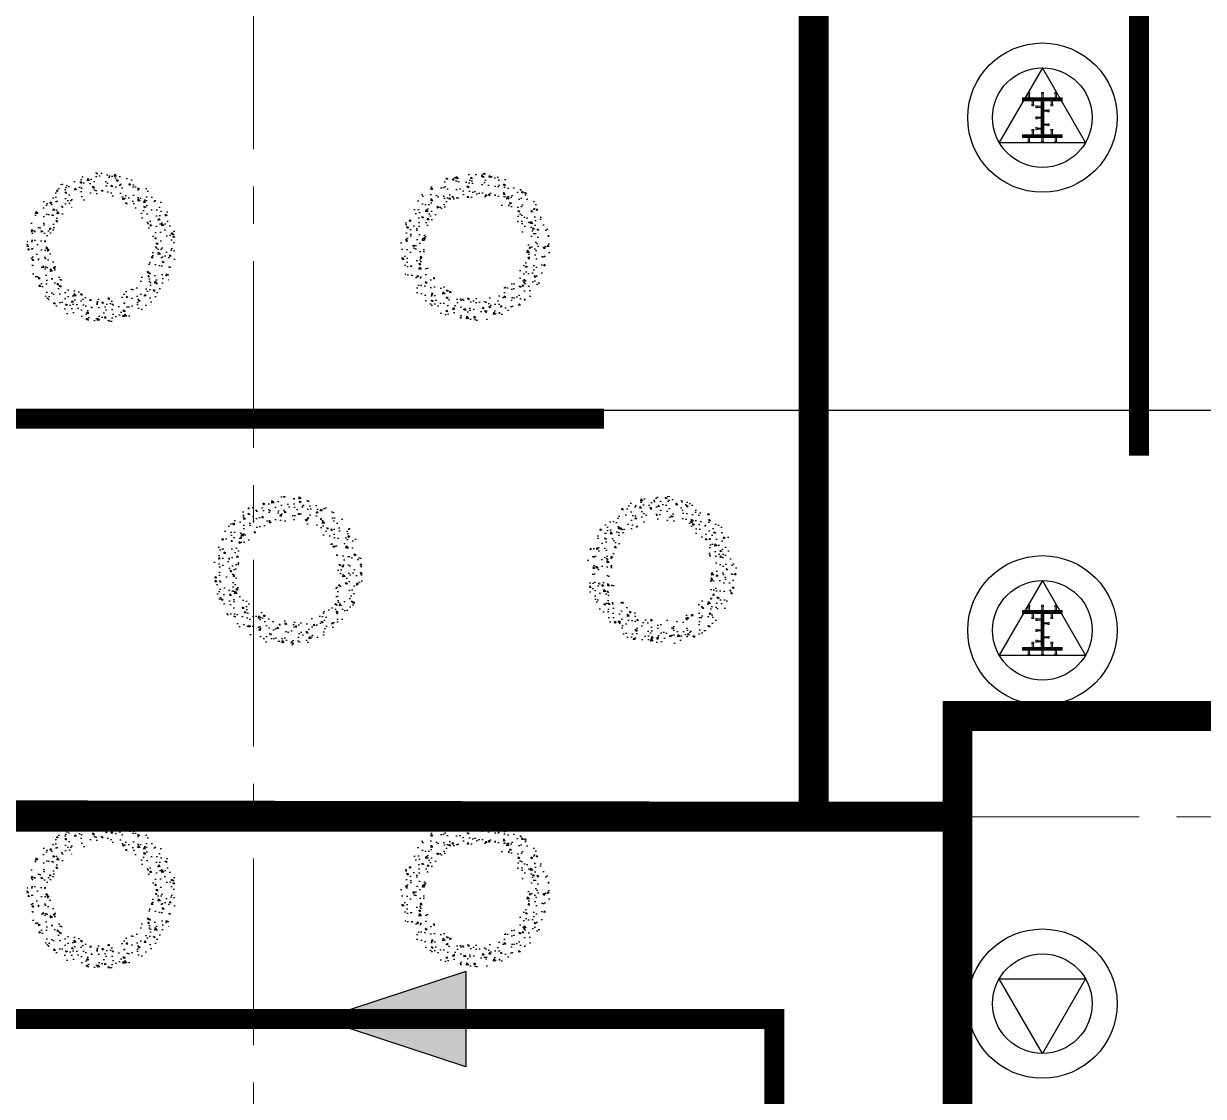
# Model space of a CAD drawing. Header units: millimetres. Extents: x -346728 to 1320345, y -537202 to -385966.
# Drawn here: x 394762 to 406614, y -451599 to -440822 of the extents above; entities that cross this region are included whole.
import ezdxf

# ---------------------------------------------------------------- set-up
doc = ezdxf.new("R2010")
doc.units = ezdxf.units.MM
doc.header["$LTSCALE"] = 100
doc.linetypes.add('HIDDEN', pattern=[9.525, 6.35, -3.175])
doc.linetypes.add('X1326_GLB$0$CENTER', pattern=[2, 1.25, -0.25, 0.25, -0.25])
for name, color, linetype in [('DM', 8, 'Continuous'), ('hach', 253, 'Continuous'), ('PL', 3, 'Continuous'), ('thep doc', 6, 'Continuous'), ('X1326_COL_B4$0$CS', 253, 'Continuous')]:
    doc.layers.add(name, color=color, linetype=linetype)
for name, color, linetype, lineweight in [('KCMANH', 8, 'Continuous', 13), ('KINGPOST', 5, 'Continuous', 20), ('X1326_GLB$0$A-tim', 8, 'X1326_GLB$0$CENTER', 9)]:
    doc.layers.add(name, color=color, linetype=linetype, lineweight=lineweight)
pattern_1 = [(45, (188543.33, 11377564.439), (-8.980256121, 8.980256121), []), (135, (188543.33, 11377564.439), (-8.980256121, -8.980256121), [])]

# ---------------------------------------------------------------- blocks, each defined once
blk = doc.blocks.new('LVL-KHUNGTEN')
blk.add_lwpolyline([(61072.9, 41092.8), (119123.5, 41092.8), (119123.5, 61.9), (61072.9, 61.9)], close=True)
blk = doc.blocks.new('KP50')
at = {"ltscale": 0.1}
h = blk.add_hatch(color=6, dxfattribs=at)
h.dxf.hatch_style = 1
h.paths.add_polyline_path([(14, 171), (-14, 171), (-14, 142)])
h.paths.add_polyline_path([(-14, -142), (-14, -171), (14, -171)])
at = {"layer": 'KCMANH', "linetype": 'ByBlock'}
h = blk.add_hatch(dxfattribs=at)
h.set_pattern_fill('ANSI37', color=6, scale=4, style=0)
h.set_pattern_definition(pattern_1)
h.paths.add_polyline_path([(-200, 200), (-200, 171), (200, 171), (200, 200)])
h = blk.add_hatch(dxfattribs=at)
h.set_pattern_fill('ANSI37', color=6, scale=4, style=0)
h.set_pattern_definition([(45, (188728.93, 11377564.439), (-8.980256121, 8.980256121), []), (135, (188728.93, 11377564.439), (-8.980256121, -8.980256121), [])])
h.paths.add_polyline_path([(14, 171), (-14, 142), (-14, -142), (14, -171)])
h = blk.add_hatch(dxfattribs=at)
h.set_pattern_fill('ANSI37', color=6, scale=4, style=0)
h.set_pattern_definition(pattern_1)
h.paths.add_polyline_path([(-200, -171), (-200, -200), (200, -200), (200, -171)])
for p, q in [((-125, 253), (-146, 253)), ((-146, 240), (-146, 253)), ((-125, 240), (-146, 240)), ((-142, 200), (-142, 240)), ((-129, 200), (-129, 240)), ((-125, 240), (-125, 253)), ((-10, 253), (10, 253)), ((-10, 240), (-10, 253)), ((-10, 240), (10, 240)), ((-6, 200), (-6, 240)), ((6, 200), (6, 240)), ((10, 240), (10, 253)), ((125, 253), (146, 253)), ((125, 240), (125, 253)), ((125, 240), (146, 240)), ((129, 200), (129, 240)), ((142, 200), (142, 240)), ((146, 240), (146, 253)), ((-85, 131), (-106, 131)), ((-106, 131), (-106, 118)), ((-102, 171), (-102, 131)), ((-89, 171), (-89, 131)), ((-85, 131), (-85, 118)), ((-67, 100), (-67, 120)), ((-54, 120), (-67, 120)), ((-54, 100), (-54, 120)), ((85, 131), (106, 131)), ((85, 131), (85, 118)), ((89, 171), (89, 131)), ((102, 171), (102, 131)), ((106, 131), (106, 118)), ((-85, 118), (-106, 118)), ((-54, 100), (-67, 100)), ((-67, 10), (-67, -10)), ((-54, 10), (-67, 10)), ((-14, 116), (-54, 116)), ((-14, 104), (-54, 104)), ((-54, 10), (-54, -10)), ((-14, 6), (-54, 6)), ((14, 76), (54, 76)), ((14, 64), (54, 64)), ((54, 60), (54, 80)), ((54, 80), (67, 80)), ((54, 60), (67, 60)), ((67, 60), (67, 80)), ((85, 118), (106, 118)), ((-85, -118), (-106, -118)), ((-106, -131), (-106, -118)), ((-85, -131), (-85, -118)), ((-54, -10), (-67, -10)), ((-67, -100), (-67, -120)), ((-54, -100), (-67, -100)), ((-14, -6), (-54, -6)), ((-54, -100), (-54, -120)), ((-14, -104), (-54, -104)), ((-14, -116), (-54, -116)), ((14, -64), (54, -64)), ((14, -76), (54, -76)), ((54, -60), (54, -80)), ((54, -60), (67, -60)), ((54, -80), (67, -80)), ((67, -60), (67, -80)), ((85, -118), (106, -118)), ((85, -131), (85, -118)), ((106, -131), (106, -118)), ((-142, -200), (-142, -240)), ((-129, -200), (-129, -240)), ((-85, -131), (-106, -131)), ((-102, -171), (-102, -131)), ((-89, -171), (-89, -131)), ((-54, -120), (-67, -120)), ((-6, -200), (-6, -240)), ((6, -200), (6, -240)), ((85, -131), (106, -131)), ((89, -171), (89, -131)), ((102, -171), (102, -131)), ((129, -200), (129, -240)), ((142, -200), (142, -240)), ((-125, -240), (-146, -240)), ((-146, -240), (-146, -253)), ((-125, -253), (-146, -253)), ((-125, -240), (-125, -253)), ((-10, -240), (10, -240)), ((-10, -240), (-10, -253)), ((-10, -253), (10, -253)), ((10, -240), (10, -253)), ((125, -240), (146, -240)), ((125, -240), (125, -253)), ((125, -253), (146, -253)), ((146, -240), (146, -253))]:
    blk.add_line(p, q, dxfattribs=at)
at = {"layer": 'KINGPOST', "color": 6, "linetype": 'ByBlock'}
for p, q in [((-200, 200), (200, 200)), ((-200, 171), (-200, 200)), ((-200, 171), (200, 171)), ((-14, 171), (-14, -171)), ((-14, 142), (14, 171)), ((14, 171), (14, -171)), ((200, 171), (200, 200)), ((-200, -171), (200, -171)), ((-200, -171), (-200, -200)), ((-200, -200), (200, -200)), ((-14, -142), (14, -171)), ((200, -171), (200, -200))]:
    blk.add_line(p, q, dxfattribs=at)
blk.add_lwpolyline([(-14, 0), (14, 0)], dxfattribs=at)
blk = doc.blocks.new('B1 Kingpost Layout Plan1')
at = {"layer": 'KCMANH', "linetype": 'ByBlock'}
for p in [(34400, -27001, 0), (34400, -32151, 0)]:
    blk.add_blockref('KP50', p, dxfattribs=at)

msp = doc.modelspace()

# ---------------------------------------------------------------- hatches: boundary and pattern name
at = {"layer": 'hach'}
h = msp.add_hatch(dxfattribs=at)
h.set_pattern_fill('ANSI31', color=256, scale=70)
h.set_pattern_definition([(45, (342151.22, -508591.22), (-157.15448, 157.15448), [])])
h.paths.add_polyline_path([(362433.4, -410142.2), (348853.9, -428107.5), (376146.7, -501359), (382446.8, -503970.9), (458369.1, -469396.6), (462927.9, -462329.4), (462919.8, -415142.7), (457917.8, -410142.2)])
h.paths.add_polyline_path([(363030.6, -411342.2), (350208.3, -428305.7), (377088.8, -500450.6), (382424.3, -502662.6), (457551.5, -468450.4), (461727.8, -461976.1), (461719.7, -415639.4), (457420.9, -411342.2)], flags=16)
h = msp.add_hatch(dxfattribs=at)
h.set_pattern_fill('AR-CONC', color=256, scale=4)
h.set_pattern_definition([(50, (342151.2, -508591.2), (728.7387, -63.7563), [76.2, -838.2]), (355, (342151.2, -508591.2), (-140.9737, 764.2274), [60.96, -670.5623]), (100.45144, (342211.95, -508596.54), (587.765, 700.471), [64.76, -712.361]), (46.1842, (342151.2, -508388), (1084.316, -168.1693), [114.3, -1257.3]), (96.63556, (342241.6, -508402), (949.6165, 989.7045), [97.14, -1068.5424]), (351.18415, (342151.2, -508388), (949.6165, 989.7045), [91.44, -1005.839]), (21, (342252.8, -508438.8), (606.4576, -409.0608), [76.2, -838.2]), (326, (342252.8, -508438.8), (247.208, 736.752), [60.96, -670.56]), (71.45144, (342303.36, -508472.9), (853.6657, 327.691), [64.76, -712.3598]), (37.5, (342151.22, -508591.22), (12.3544, 338.22016), [0, -662.432, 0, -680.72, 0, -673.1]), (7.5, (342151.22, -508591.22), (267.27865, 400.7223), [0, -388.112, 0, -647.192, 0, -256.54]), (327.5, (341924.65, -508591.22), (542.3624, -22.91498), [0, -254, 0, -792.48, 0, -1051.56]), (317.5, (341823.05, -508591.2), (592.5167, 101.706), [0, -330.2, 0, -526.288, 0, -746.76])])
h.paths.add_polyline_path([(362433.4, -410142.2), (348853.9, -428107.5), (376146.7, -501359), (382446.8, -503970.9), (458369.1, -469396.6), (462927.9, -462329.4), (462919.8, -415142.7), (457917.8, -410142.2)])
h.paths.add_polyline_path([(363030.6, -411342.2), (350208.3, -428305.7), (377088.8, -500450.6), (382424.3, -502662.6), (457551.5, -468450.4), (461727.8, -461976.1), (461719.7, -415639.4), (457420.9, -411342.2)], flags=16)
at = {"layer": 'PL'}
h = msp.add_hatch(dxfattribs=at)
h.set_pattern_fill('AR-CONC', color=6)
h.set_pattern_definition([(130, (388047.7, -455530.45), (-182.1847, -15.9391), [19.05, -209.55]), (185, (388047.7, -455530.45), (35.2434, 191.0568), [15.24, -167.6406]), (79.5486, (388032.52, -455531.78), (-146.9412, 175.1178), [16.19, -178.0902]), (133.8158, (388047.7, -455479.65), (-271.079, -42.0423), [28.575, -314.325]), (83.3644, (388025.12, -455483.16), (-237.404, 247.426), [24.285, -267.1356]), (188.8158, (388047.7, -455479.65), (-237.404, 247.426), [22.86, -251.4597]), (159, (388022.3, -455492.35), (-151.6144, -102.2652), [19.05, -209.55]), (214, (388022.3, -455492.35), (-61.802, 184.188), [15.24, -167.64]), (108.5486, (388009.67, -455500.88), (-213.4164, 81.9228), [16.19, -178.09]), (142.5, (388047.706, -455530.454), (-3.0886, 84.55504), [0, -165.608, 0, -170.18, 0, -168.275]), (172.5, (388047.71, -455530.45), (-66.81966, 100.1806), [0, -97.028, 0, -161.798, 0, -64.135]), (212.5, (388104.35, -455530.454), (-135.5906, -5.72874), [0, -63.5, 0, -198.12, 0, -262.89]), (222.5, (388129.75, -455530.45), (-148.1292, 25.4265), [0, -82.55, 0, -131.572, 0, -186.69])])
edge = h.paths.add_edge_path()
edge.add_ellipse((395545.9, -443069.2), major_axis=(530.3, 530.3), ratio=1, start_angle=135, end_angle=315)
edge.add_ellipse((395545.9, -443069.2), major_axis=(530.3, 530.3), ratio=1, start_angle=315, end_angle=495)
edge = h.paths.add_edge_path(flags=16)
edge.add_ellipse((395545.9, -443069.2), major_axis=(-353.6, 353.6), ratio=1, start_angle=45, end_angle=225, ccw=False)
edge.add_ellipse((395545.9, -443069.2), major_axis=(-353.6, 353.6), ratio=1, start_angle=-135, end_angle=45, ccw=False)
h.paths.add_polyline_path([(395545.9, -442569.2), (395979, -443319.2), (395112.9, -443319.2)], flags=0)
h = msp.add_hatch(dxfattribs=at)
h.set_pattern_fill('AR-CONC', color=6)
h.set_pattern_definition([(130, (388047.7, -455530.45), (-182.1847, -15.9391), [19.05, -209.55]), (185, (388047.7, -455530.45), (35.2434, 191.0568), [15.24, -167.6406]), (79.5486, (388032.52, -455531.78), (-146.9412, 175.1178), [16.19, -178.0902]), (133.8158, (388047.7, -455479.65), (-271.079, -42.0423), [28.575, -314.325]), (83.3644, (388025.12, -455483.16), (-237.404, 247.426), [24.285, -267.1356]), (188.8158, (388047.7, -455479.65), (-237.404, 247.426), [22.86, -251.4597]), (159, (388022.3, -455492.35), (-151.6144, -102.2652), [19.05, -209.55]), (214, (388022.3, -455492.35), (-61.802, 184.188), [15.24, -167.64]), (108.5486, (388009.67, -455500.88), (-213.4164, 81.9228), [16.19, -178.09]), (142.5, (388047.706, -455530.454), (-3.0886, 84.55504), [0, -165.608, 0, -170.18, 0, -168.275]), (172.5, (388047.71, -455530.45), (-66.81966, 100.1806), [0, -97.028, 0, -161.798, 0, -64.135]), (212.5, (388104.35, -455530.454), (-135.5906, -5.72874), [0, -63.5, 0, -198.12, 0, -262.89]), (222.5, (388129.75, -455530.45), (-148.1292, 25.4265), [0, -82.55, 0, -131.572, 0, -186.69])])
edge = h.paths.add_edge_path()
edge.add_ellipse((395545.9, -443069.2), major_axis=(530.3, 530.3), ratio=1, start_angle=135, end_angle=315)
edge.add_ellipse((395545.9, -443069.2), major_axis=(530.3, 530.3), ratio=1, start_angle=315, end_angle=495)
edge = h.paths.add_edge_path(flags=16)
edge.add_ellipse((395545.9, -443069.2), major_axis=(-353.6, 353.6), ratio=1, start_angle=45, end_angle=225, ccw=False)
edge.add_ellipse((395545.9, -443069.2), major_axis=(353.6, 353.6), ratio=1, start_angle=-45, end_angle=135, ccw=False)
h.paths.add_polyline_path([(395545.9, -442569.2), (395979, -443319.2), (395112.9, -443319.2)], flags=0)
h = msp.add_hatch(dxfattribs=at)
h.set_pattern_fill('AR-CONC', color=6)
h.set_pattern_definition([(130, (384297.7, -455530.45), (-182.1847, -15.9391), [19.05, -209.55]), (185, (384297.7, -455530.45), (35.2434, 191.0568), [15.24, -167.6406]), (79.5486, (384282.52, -455531.78), (-146.9412, 175.1178), [16.19, -178.0902]), (133.8158, (384297.7, -455479.65), (-271.079, -42.0423), [28.575, -314.325]), (83.3644, (384275.12, -455483.16), (-237.404, 247.426), [24.285, -267.1356]), (188.8158, (384297.7, -455479.65), (-237.404, 247.426), [22.86, -251.4597]), (159, (384272.3, -455492.35), (-151.6144, -102.2652), [19.05, -209.55]), (214, (384272.3, -455492.35), (-61.802, 184.188), [15.24, -167.64]), (108.5486, (384259.67, -455500.88), (-213.4164, 81.9228), [16.19, -178.09]), (142.5, (384297.706, -455530.454), (-3.0886, 84.55504), [0, -165.608, 0, -170.18, 0, -168.275]), (172.5, (384297.71, -455530.45), (-66.81966, 100.18057), [0, -97.028, 0, -161.798, 0, -64.135]), (212.5, (384354.35, -455530.454), (-135.5906, -5.72874), [0, -63.5, 0, -198.12, 0, -262.89]), (222.5, (384379.75, -455530.45), (-148.1292, 25.4265), [0, -82.55, 0, -131.572, 0, -186.69])])
edge = h.paths.add_edge_path()
edge.add_ellipse((399295.9, -443069.2), major_axis=(530.3, 530.3), ratio=1, start_angle=135, end_angle=315)
edge.add_ellipse((399295.9, -443069.2), major_axis=(530.3, 530.3), ratio=1, start_angle=315, end_angle=495)
edge = h.paths.add_edge_path(flags=16)
edge.add_ellipse((399295.9, -443069.2), major_axis=(-353.6, 353.6), ratio=1, start_angle=45, end_angle=225, ccw=False)
edge.add_ellipse((399295.9, -443069.2), major_axis=(-353.6, 353.6), ratio=1, start_angle=-135, end_angle=45, ccw=False)
h.paths.add_polyline_path([(399295.9, -442569.2), (399729, -443319.2), (398862.9, -443319.2)], flags=0)
h = msp.add_hatch(dxfattribs=at)
h.set_pattern_fill('AR-CONC', color=6)
h.set_pattern_definition([(130, (384297.7, -455530.45), (-182.1847, -15.9391), [19.05, -209.55]), (185, (384297.7, -455530.45), (35.2434, 191.0568), [15.24, -167.6406]), (79.5486, (384282.52, -455531.78), (-146.9412, 175.1178), [16.19, -178.0902]), (133.8158, (384297.7, -455479.65), (-271.079, -42.0423), [28.575, -314.325]), (83.3644, (384275.12, -455483.16), (-237.404, 247.426), [24.285, -267.1356]), (188.8158, (384297.7, -455479.65), (-237.404, 247.426), [22.86, -251.4597]), (159, (384272.3, -455492.35), (-151.6144, -102.2652), [19.05, -209.55]), (214, (384272.3, -455492.35), (-61.802, 184.188), [15.24, -167.64]), (108.5486, (384259.67, -455500.88), (-213.4164, 81.9228), [16.19, -178.09]), (142.5, (384297.706, -455530.454), (-3.0886, 84.55504), [0, -165.608, 0, -170.18, 0, -168.275]), (172.5, (384297.71, -455530.45), (-66.81966, 100.18057), [0, -97.028, 0, -161.798, 0, -64.135]), (212.5, (384354.35, -455530.454), (-135.5906, -5.72874), [0, -63.5, 0, -198.12, 0, -262.89]), (222.5, (384379.75, -455530.45), (-148.1292, 25.4265), [0, -82.55, 0, -131.572, 0, -186.69])])
edge = h.paths.add_edge_path()
edge.add_ellipse((399295.9, -443069.2), major_axis=(530.3, 530.3), ratio=1, start_angle=135, end_angle=315)
edge.add_ellipse((399295.9, -443069.2), major_axis=(530.3, 530.3), ratio=1, start_angle=315, end_angle=495)
edge = h.paths.add_edge_path(flags=16)
edge.add_ellipse((399295.9, -443069.2), major_axis=(-353.6, 353.6), ratio=1, start_angle=45, end_angle=225, ccw=False)
edge.add_ellipse((399295.9, -443069.2), major_axis=(353.6, 353.6), ratio=1, start_angle=-45, end_angle=135, ccw=False)
h.paths.add_polyline_path([(399295.9, -442569.2), (399729, -443319.2), (398862.9, -443319.2)], flags=0)
h = msp.add_hatch(dxfattribs=at)
h.set_pattern_fill('AR-CONC', color=6)
h.set_pattern_definition([(130, (386172.7, -458778.05), (-182.1847, -15.9391), [19.05, -209.55]), (185, (386172.7, -458778.05), (35.2434, 191.0568), [15.24, -167.6406]), (79.5486, (386157.52, -458779.38), (-146.9412, 175.1178), [16.19, -178.0902]), (133.8158, (386172.7, -458727.25), (-271.079, -42.0423), [28.575, -314.325]), (83.3644, (386150.12, -458730.75), (-237.404, 247.426), [24.285, -267.1356]), (188.8158, (386172.7, -458727.25), (-237.404, 247.426), [22.86, -251.4597]), (159, (386147.3, -458739.95), (-151.6144, -102.2652), [19.05, -209.55]), (214, (386147.3, -458739.95), (-61.802, 184.188), [15.24, -167.64]), (108.5486, (386134.67, -458748.47), (-213.4164, 81.9228), [16.19, -178.09]), (142.5, (386172.706, -458778.05), (-3.0886, 84.55504), [0, -165.608, 0, -170.18, 0, -168.275]), (172.5, (386172.71, -458778.05), (-66.81966, 100.18057), [0, -97.028, 0, -161.798, 0, -64.135]), (212.5, (386229.35, -458778.05), (-135.5906, -5.72874), [0, -63.5, 0, -198.12, 0, -262.89]), (222.5, (386254.75, -458778.05), (-148.1292, 25.4265), [0, -82.55, 0, -131.572, 0, -186.69])])
edge = h.paths.add_edge_path()
edge.add_ellipse((397420.9, -446316.8), major_axis=(-530.3, 530.3), ratio=1, start_angle=45, end_angle=225)
edge.add_ellipse((397420.9, -446316.8), major_axis=(530.3, 530.3), ratio=1, start_angle=315, end_angle=495)
edge = h.paths.add_edge_path(flags=16)
edge.add_ellipse((397420.9, -446316.8), major_axis=(353.6, 353.6), ratio=1, start_angle=135, end_angle=315, ccw=False)
edge.add_ellipse((397420.9, -446316.8), major_axis=(-353.6, 353.6), ratio=1, start_angle=-135, end_angle=45, ccw=False)
h.paths.add_polyline_path([(397420.9, -445816.8), (397854, -446566.8), (396987.9, -446566.8)], flags=0)
h = msp.add_hatch(dxfattribs=at)
h.set_pattern_fill('AR-CONC', color=6)
h.set_pattern_definition([(130, (386172.7, -458778.05), (-182.1847, -15.9391), [19.05, -209.55]), (185, (386172.7, -458778.05), (35.2434, 191.0568), [15.24, -167.6406]), (79.5486, (386157.52, -458779.38), (-146.9412, 175.1178), [16.19, -178.0902]), (133.8158, (386172.7, -458727.25), (-271.079, -42.0423), [28.575, -314.325]), (83.3644, (386150.12, -458730.75), (-237.404, 247.426), [24.285, -267.1356]), (188.8158, (386172.7, -458727.25), (-237.404, 247.426), [22.86, -251.4597]), (159, (386147.3, -458739.95), (-151.6144, -102.2652), [19.05, -209.55]), (214, (386147.3, -458739.95), (-61.802, 184.188), [15.24, -167.64]), (108.5486, (386134.67, -458748.47), (-213.4164, 81.9228), [16.19, -178.09]), (142.5, (386172.706, -458778.05), (-3.0886, 84.55504), [0, -165.608, 0, -170.18, 0, -168.275]), (172.5, (386172.71, -458778.05), (-66.81966, 100.18057), [0, -97.028, 0, -161.798, 0, -64.135]), (212.5, (386229.35, -458778.05), (-135.5906, -5.72874), [0, -63.5, 0, -198.12, 0, -262.89]), (222.5, (386254.75, -458778.05), (-148.1292, 25.4265), [0, -82.55, 0, -131.572, 0, -186.69])])
edge = h.paths.add_edge_path()
edge.add_ellipse((397420.9, -446316.8), major_axis=(-530.3, 530.3), ratio=1, start_angle=45, end_angle=225)
edge.add_ellipse((397420.9, -446316.8), major_axis=(530.3, 530.3), ratio=1, start_angle=315, end_angle=495)
edge = h.paths.add_edge_path(flags=16)
edge.add_ellipse((397420.9, -446316.8), major_axis=(-353.6, 353.6), ratio=1, start_angle=45, end_angle=225, ccw=False)
edge.add_ellipse((397420.9, -446316.8), major_axis=(353.6, 353.6), ratio=1, start_angle=-45, end_angle=135, ccw=False)
h.paths.add_polyline_path([(397420.9, -445816.8), (397854, -446566.8), (396987.9, -446566.8)], flags=0)
h = msp.add_hatch(dxfattribs=at)
h.set_pattern_fill('AR-CONC', color=6)
h.set_pattern_definition([(130, (382422.7, -458778.05), (-182.1847, -15.9391), [19.05, -209.55]), (185, (382422.7, -458778.05), (35.2434, 191.0568), [15.24, -167.6406]), (79.54856, (382407.52, -458779.38), (-146.9412, 175.1178), [16.19, -178.0902]), (133.8158, (382422.7, -458727.25), (-271.079, -42.0423), [28.575, -314.325]), (83.3644, (382400.12, -458730.75), (-237.404, 247.426), [24.285, -267.1356]), (188.8158, (382422.7, -458727.25), (-237.404, 247.426), [22.86, -251.4597]), (159, (382397.3, -458739.95), (-151.6144, -102.2652), [19.05, -209.55]), (214, (382397.3, -458739.95), (-61.802, 184.188), [15.24, -167.64]), (108.54855, (382384.67, -458748.47), (-213.4164, 81.9228), [16.19, -178.09]), (142.5, (382422.706, -458778.05), (-3.0886, 84.55504), [0, -165.608, 0, -170.18, 0, -168.275]), (172.5, (382422.71, -458778.05), (-66.81966, 100.18057), [0, -97.028, 0, -161.798, 0, -64.135]), (212.5, (382479.35, -458778.05), (-135.5906, -5.72874), [0, -63.5, 0, -198.12, 0, -262.89]), (222.5, (382504.75, -458778.05), (-148.1292, 25.4265), [0, -82.55, 0, -131.572, 0, -186.69])])
edge = h.paths.add_edge_path()
edge.add_ellipse((401170.9, -446316.8), major_axis=(-530.3, 530.3), ratio=1, start_angle=45, end_angle=225)
edge.add_ellipse((401170.9, -446316.8), major_axis=(530.3, 530.3), ratio=1, start_angle=315, end_angle=495)
edge = h.paths.add_edge_path(flags=16)
edge.add_ellipse((401170.9, -446316.8), major_axis=(353.6, 353.6), ratio=1, start_angle=135, end_angle=315, ccw=False)
edge.add_ellipse((401170.9, -446316.8), major_axis=(-353.6, 353.6), ratio=1, start_angle=-135, end_angle=45, ccw=False)
h.paths.add_polyline_path([(401170.9, -445816.8), (401604, -446566.8), (400737.9, -446566.8)], flags=0)
h = msp.add_hatch(dxfattribs=at)
h.set_pattern_fill('AR-CONC', color=6)
h.set_pattern_definition([(130, (382422.7, -458778.05), (-182.1847, -15.9391), [19.05, -209.55]), (185, (382422.7, -458778.05), (35.2434, 191.0568), [15.24, -167.6406]), (79.54856, (382407.52, -458779.38), (-146.9412, 175.1178), [16.19, -178.0902]), (133.8158, (382422.7, -458727.25), (-271.079, -42.0423), [28.575, -314.325]), (83.3644, (382400.12, -458730.75), (-237.404, 247.426), [24.285, -267.1356]), (188.8158, (382422.7, -458727.25), (-237.404, 247.426), [22.86, -251.4597]), (159, (382397.3, -458739.95), (-151.6144, -102.2652), [19.05, -209.55]), (214, (382397.3, -458739.95), (-61.802, 184.188), [15.24, -167.64]), (108.54855, (382384.67, -458748.47), (-213.4164, 81.9228), [16.19, -178.09]), (142.5, (382422.706, -458778.05), (-3.0886, 84.55504), [0, -165.608, 0, -170.18, 0, -168.275]), (172.5, (382422.71, -458778.05), (-66.81966, 100.18057), [0, -97.028, 0, -161.798, 0, -64.135]), (212.5, (382479.35, -458778.05), (-135.5906, -5.72874), [0, -63.5, 0, -198.12, 0, -262.89]), (222.5, (382504.75, -458778.05), (-148.1292, 25.4265), [0, -82.55, 0, -131.572, 0, -186.69])])
edge = h.paths.add_edge_path()
edge.add_ellipse((401170.9, -446316.8), major_axis=(-530.3, 530.3), ratio=1, start_angle=45, end_angle=225)
edge.add_ellipse((401170.9, -446316.8), major_axis=(530.3, 530.3), ratio=1, start_angle=315, end_angle=495)
edge = h.paths.add_edge_path(flags=16)
edge.add_ellipse((401170.9, -446316.8), major_axis=(-353.6, 353.6), ratio=1, start_angle=45, end_angle=225, ccw=False)
edge.add_ellipse((401170.9, -446316.8), major_axis=(353.6, 353.6), ratio=1, start_angle=-45, end_angle=135, ccw=False)
h.paths.add_polyline_path([(401170.9, -445816.8), (401604, -446566.8), (400737.9, -446566.8)], flags=0)
h = msp.add_hatch(dxfattribs=at)
h.set_pattern_fill('AR-CONC', color=6)
h.set_pattern_definition([(130, (388047.7, -462025.64), (-182.1847, -15.9391), [19.05, -209.55]), (185, (388047.7, -462025.64), (35.2434, 191.0568), [15.24, -167.6406]), (79.5486, (388032.52, -462026.97), (-146.9412, 175.1178), [16.19, -178.0902]), (133.8158, (388047.7, -461974.84), (-271.079, -42.0423), [28.575, -314.325]), (83.3644, (388025.12, -461978.35), (-237.404, 247.426), [24.285, -267.1356]), (188.8158, (388047.7, -461974.84), (-237.404, 247.426), [22.86, -251.4597]), (159, (388022.3, -461987.54), (-151.6144, -102.2652), [19.05, -209.55]), (214, (388022.3, -461987.54), (-61.802, 184.188), [15.24, -167.64]), (108.5486, (388009.67, -461996.07), (-213.4164, 81.9228), [16.19, -178.09]), (142.5, (388047.706, -462025.645), (-3.0886, 84.55504), [0, -165.608, 0, -170.18, 0, -168.275]), (172.5, (388047.71, -462025.645), (-66.81966, 100.1806), [0, -97.028, 0, -161.798, 0, -64.135]), (212.5, (388104.35, -462025.645), (-135.5906, -5.72874), [0, -63.5, 0, -198.12, 0, -262.89]), (222.5, (388129.75, -462025.64), (-148.1292, 25.4265), [0, -82.55, 0, -131.572, 0, -186.69])])
edge = h.paths.add_edge_path()
edge.add_ellipse((395545.9, -449564.4), major_axis=(530.3, 530.3), ratio=1, start_angle=135, end_angle=315)
edge.add_ellipse((395545.9, -449564.4), major_axis=(530.3, 530.3), ratio=1, start_angle=315, end_angle=495)
edge = h.paths.add_edge_path(flags=16)
edge.add_ellipse((395545.9, -449564.4), major_axis=(-353.6, 353.6), ratio=1, start_angle=45, end_angle=225, ccw=False)
edge.add_ellipse((395545.9, -449564.4), major_axis=(-353.6, 353.6), ratio=1, start_angle=-135, end_angle=45, ccw=False)
h.paths.add_polyline_path([(395545.9, -449064.4), (395979, -449814.4), (395112.9, -449814.4)], flags=0)
h = msp.add_hatch(dxfattribs=at)
h.set_pattern_fill('AR-CONC', color=6)
h.set_pattern_definition([(130, (388047.7, -462025.64), (-182.1847, -15.9391), [19.05, -209.55]), (185, (388047.7, -462025.64), (35.2434, 191.0568), [15.24, -167.6406]), (79.5486, (388032.52, -462026.97), (-146.9412, 175.1178), [16.19, -178.0902]), (133.8158, (388047.7, -461974.84), (-271.079, -42.0423), [28.575, -314.325]), (83.3644, (388025.12, -461978.35), (-237.404, 247.426), [24.285, -267.1356]), (188.8158, (388047.7, -461974.84), (-237.404, 247.426), [22.86, -251.4597]), (159, (388022.3, -461987.54), (-151.6144, -102.2652), [19.05, -209.55]), (214, (388022.3, -461987.54), (-61.802, 184.188), [15.24, -167.64]), (108.5486, (388009.67, -461996.07), (-213.4164, 81.9228), [16.19, -178.09]), (142.5, (388047.706, -462025.645), (-3.0886, 84.55504), [0, -165.608, 0, -170.18, 0, -168.275]), (172.5, (388047.71, -462025.645), (-66.81966, 100.1806), [0, -97.028, 0, -161.798, 0, -64.135]), (212.5, (388104.35, -462025.645), (-135.5906, -5.72874), [0, -63.5, 0, -198.12, 0, -262.89]), (222.5, (388129.75, -462025.64), (-148.1292, 25.4265), [0, -82.55, 0, -131.572, 0, -186.69])])
edge = h.paths.add_edge_path()
edge.add_ellipse((395545.9, -449564.4), major_axis=(530.3, 530.3), ratio=1, start_angle=135, end_angle=315)
edge.add_ellipse((395545.9, -449564.4), major_axis=(530.3, 530.3), ratio=1, start_angle=315, end_angle=495)
edge = h.paths.add_edge_path(flags=16)
edge.add_ellipse((395545.9, -449564.4), major_axis=(-353.6, 353.6), ratio=1, start_angle=45, end_angle=225, ccw=False)
edge.add_ellipse((395545.9, -449564.4), major_axis=(353.6, 353.6), ratio=1, start_angle=-45, end_angle=135, ccw=False)
h.paths.add_polyline_path([(395545.9, -449064.4), (395979, -449814.4), (395112.9, -449814.4)], flags=0)
h = msp.add_hatch(dxfattribs=at)
h.set_pattern_fill('AR-CONC', color=6)
h.set_pattern_definition([(130, (384297.7, -462025.64), (-182.1847, -15.9391), [19.05, -209.55]), (185, (384297.7, -462025.64), (35.2434, 191.0568), [15.24, -167.6406]), (79.5486, (384282.52, -462026.97), (-146.9412, 175.1178), [16.19, -178.0902]), (133.8158, (384297.7, -461974.84), (-271.079, -42.0423), [28.575, -314.325]), (83.3644, (384275.12, -461978.35), (-237.404, 247.426), [24.285, -267.1356]), (188.8158, (384297.7, -461974.84), (-237.404, 247.426), [22.86, -251.4597]), (159, (384272.3, -461987.54), (-151.6144, -102.2652), [19.05, -209.55]), (214, (384272.3, -461987.54), (-61.802, 184.188), [15.24, -167.64]), (108.5486, (384259.67, -461996.07), (-213.4164, 81.9228), [16.19, -178.09]), (142.5, (384297.706, -462025.645), (-3.0886, 84.55504), [0, -165.608, 0, -170.18, 0, -168.275]), (172.5, (384297.71, -462025.645), (-66.81966, 100.18057), [0, -97.028, 0, -161.798, 0, -64.135]), (212.5, (384354.35, -462025.645), (-135.5906, -5.72874), [0, -63.5, 0, -198.12, 0, -262.89]), (222.5, (384379.75, -462025.64), (-148.1292, 25.4265), [0, -82.55, 0, -131.572, 0, -186.69])])
edge = h.paths.add_edge_path()
edge.add_ellipse((399295.9, -449564.4), major_axis=(530.3, 530.3), ratio=1, start_angle=135, end_angle=315)
edge.add_ellipse((399295.9, -449564.4), major_axis=(530.3, 530.3), ratio=1, start_angle=315, end_angle=495)
edge = h.paths.add_edge_path(flags=16)
edge.add_ellipse((399295.9, -449564.4), major_axis=(353.6, 353.6), ratio=1, start_angle=135, end_angle=315, ccw=False)
edge.add_ellipse((399295.9, -449564.4), major_axis=(-353.6, 353.6), ratio=1, start_angle=-135, end_angle=45, ccw=False)
h.paths.add_polyline_path([(399295.9, -449064.4), (399729, -449814.4), (398862.9, -449814.4)], flags=0)
h = msp.add_hatch(dxfattribs=at)
h.set_pattern_fill('AR-CONC', color=6)
h.set_pattern_definition([(130, (384297.7, -462025.64), (-182.1847, -15.9391), [19.05, -209.55]), (185, (384297.7, -462025.64), (35.2434, 191.0568), [15.24, -167.6406]), (79.5486, (384282.52, -462026.97), (-146.9412, 175.1178), [16.19, -178.0902]), (133.8158, (384297.7, -461974.84), (-271.079, -42.0423), [28.575, -314.325]), (83.3644, (384275.12, -461978.35), (-237.404, 247.426), [24.285, -267.1356]), (188.8158, (384297.7, -461974.84), (-237.404, 247.426), [22.86, -251.4597]), (159, (384272.3, -461987.54), (-151.6144, -102.2652), [19.05, -209.55]), (214, (384272.3, -461987.54), (-61.802, 184.188), [15.24, -167.64]), (108.5486, (384259.67, -461996.07), (-213.4164, 81.9228), [16.19, -178.09]), (142.5, (384297.706, -462025.645), (-3.0886, 84.55504), [0, -165.608, 0, -170.18, 0, -168.275]), (172.5, (384297.71, -462025.645), (-66.81966, 100.18057), [0, -97.028, 0, -161.798, 0, -64.135]), (212.5, (384354.35, -462025.645), (-135.5906, -5.72874), [0, -63.5, 0, -198.12, 0, -262.89]), (222.5, (384379.75, -462025.64), (-148.1292, 25.4265), [0, -82.55, 0, -131.572, 0, -186.69])])
edge = h.paths.add_edge_path()
edge.add_ellipse((399295.9, -449564.4), major_axis=(530.3, 530.3), ratio=1, start_angle=135, end_angle=315)
edge.add_ellipse((399295.9, -449564.4), major_axis=(530.3, 530.3), ratio=1, start_angle=315, end_angle=495)
edge = h.paths.add_edge_path(flags=16)
edge.add_ellipse((399295.9, -449564.4), major_axis=(-353.6, 353.6), ratio=1, start_angle=45, end_angle=225, ccw=False)
edge.add_ellipse((399295.9, -449564.4), major_axis=(353.6, 353.6), ratio=1, start_angle=-45, end_angle=135, ccw=False)
h.paths.add_polyline_path([(399295.9, -449064.4), (399729, -449814.4), (398862.9, -449814.4)], flags=0)
at = {"layer": 'thep doc'}
h = msp.add_hatch(dxfattribs=at)
h.set_pattern_fill('ANSI31', color=256, angle=-90)
h.set_pattern_definition([(315, (740573.95415, -268209.04492), (0.08838834765, 0.08838834765), [])])
h.paths.add_polyline_path([(399203.1, -451300.4), (399203.1, -450821.7), (397749.8, -450821.7)])
h.paths.add_polyline_path([(397749.8, -450821.7), (399203.1, -450821.7), (399203.1, -450343.1)])

# ---------------------------------------------------------------- linework, layer by layer
at = {"layer": 'DM', "color": 7, "linetype": 'HIDDEN', "const_width": 300, "elevation": -1404.9}
for points in [[(402699.2, -411339.8), (363030.2, -411339.8), (350208, -428303.3), (357811, -448709.2), (402699.2, -448789.1)], [(461719.3, -444604.3), (461727.5, -461973.7), (457551.1, -468448), (402696.6, -493428.3), (402705, -478739.5), (404143.7, -478739.5), (404143.7, -447776.3), (406870.9, -447776.3), (406870.9, -444604.3)], [(357840.8, -448789.1), (404143.7, -448789.1), (404143.7, -478739.5), (402705, -478738.6), (402696.6, -493428.3), (382424, -502660.2), (377088.5, -500448.2)]]:
    msp.add_lwpolyline(points, close=True, dxfattribs=at)
at = {"layer": 'PL', "elevation": -1404.9}
for points in [[(404563.2, -442016.6), (405429.3, -442016.6), (404996.2, -441266.6)], [(404563.2, -442016.6), (405429.3, -442016.6), (404996.2, -441266.6)], [(404563.2, -447166.5), (405429.3, -447166.5), (404996.2, -446416.5)], [(404563.2, -447166.5), (405429.3, -447166.5), (404996.2, -446416.5)], [(404563.2, -450416.5), (405429.3, -450416.5), (404996.2, -451166.5)], [(404563.2, -450416.5), (405429.3, -450416.5), (404996.2, -451166.5)]]:
    msp.add_lwpolyline(points, close=True, dxfattribs=at)
at = {"layer": 'PL'}
for centre, radius in [((404996.2, -441766.6, -1404.9), 750), ((404996.2, -441766.6, -1404.9), 750), ((404996.2, -441766.6, -1404.9), 500), ((404996.2, -441766.6, -1404.9), 500), ((404996.2, -446916.5, -1404.9), 750), ((404996.2, -446916.5, -1404.9), 750), ((404996.2, -446916.5, -1404.9), 500), ((404996.2, -446916.5, -1404.9), 500), ((404996.2, -450666.5, -1404.9), 750), ((404996.2, -450666.5, -1404.9), 750), ((404996.2, -450666.5, -1404.9), 500), ((404996.2, -450666.5, -1404.9), 500)]:
    msp.add_circle(centre, radius, dxfattribs=at)
at = {"layer": 'thep doc'}
msp.add_line((399203.1, -450343.1, -3876.7), (399203.1, -451300.4, -3876.7), dxfattribs=at)
at = {"layer": 'thep doc', "const_width": 200, "elevation": -3876.7}
for points in [[(400593.7, -444789.4), (383754.8, -444789.4), (383754.8, -437973), (400286.6, -437973), (400286.6, -429056.9), (384775.8, -429056.9), (384775.8, -419738), (400507.1, -419738), (400507.1, -412742.9), (384890.7, -412742.9)], [(421578.5, -414975.1), (421578.5, -439438.7), (412302.2, -439438.7), (412302.2, -418900.9), (405967.3, -418900.9), (405967.3, -445161)], [(402304.4, -468522), (402304.4, -450821.7), (394561.5, -450821.7), (394561.5, -466445.8), (387233.4, -466445.8), (387233.4, -450752.1), (379969.3, -450752.1), (379969.3, -466402.9), (372368.2, -466402.9), (372368.2, -450776.4), (364810.1, -450776.4), (364810.1, -459903.6)]]:
    msp.add_lwpolyline(points, dxfattribs=at)
at = {"layer": 'thep doc', "elevation": -3876.7}
for points in [[(399203.1, -450343.1), (397749.8, -450821.7)], [(399203.1, -451300.4), (397749.8, -450821.7)]]:
    msp.add_lwpolyline(points, dxfattribs=at)
at = {"layer": 'X1326_COL_B4$0$CS', "linetype": 'ByBlock', "ltscale": 8, "elevation": -1404.9, "flags": 128}
msp.add_lwpolyline([(462924.9, -444707.5), (335575.3, -444707.5)], dxfattribs=at)
at = {"layer": 'X1326_GLB$0$A-tim', "ltscale": 15}
for p, q in [((397071.3, -398208.6, -1404.9), (397071.3, -512162.7, -1404.9)), ((341092.1, -448791.5, -1404.9), (475778.7, -448791.5, -1404.9))]:
    msp.add_line(p, q, dxfattribs=at)

# ---------------------------------------------------------------- block references
at = {"extrusion": (0.00597, -2.28885e-18, 0.999982), "xscale": 3.385207865094198, "yscale": 3.385207865094198, "zscale": 3.385207865094198}
msp.add_blockref('LVL-KHUNGTEN', (112985.2, -525073.6, 1027.7), dxfattribs=at)
msp.add_blockref('B1 Kingpost Layout Plan1', (370596.3, -414766, -1404.9))

doc.saveas('drawing.dxf')
